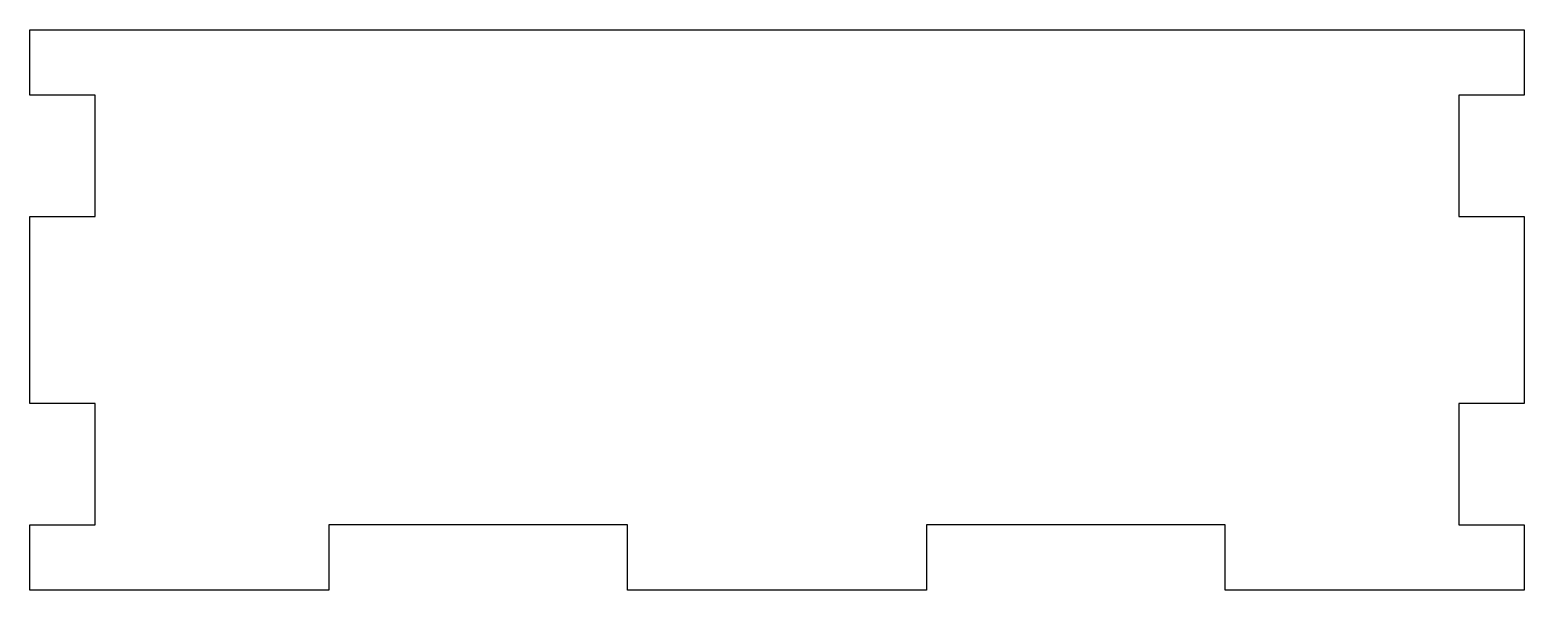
# Model space of a CAD drawing. Header units: millimetres. Extents: x -80 to 0, y 0 to 30.
import ezdxf

# ---------------------------------------------------------------- set-up
doc = ezdxf.new("R2010")
doc.units = ezdxf.units.MM
doc.layers.get('0').update_dxf_attribs({"linetype": 'CONTINUOUS'})

msp = doc.modelspace()

# ---------------------------------------------------------------- linework, layer by layer
msp.add_lwpolyline([(-80, 30), (0, 30), (0, 26.5), (-3.5, 26.5), (-3.5, 20), (0, 20), (0, 10), (-3.5, 10), (-3.5, 3.5), (0, 3.5), (0, 0), (-16, 0), (-16, 3.5), (-32, 3.5), (-32, 0), (-48, 0), (-48, 3.5), (-64, 3.5), (-64, 0), (-80, 0), (-80, 3.5), (-76.5, 3.5), (-76.5, 10), (-80, 10), (-80, 20), (-76.5, 20), (-76.5, 26.5), (-80, 26.5)], close=True)

doc.saveas('drawing.dxf')
